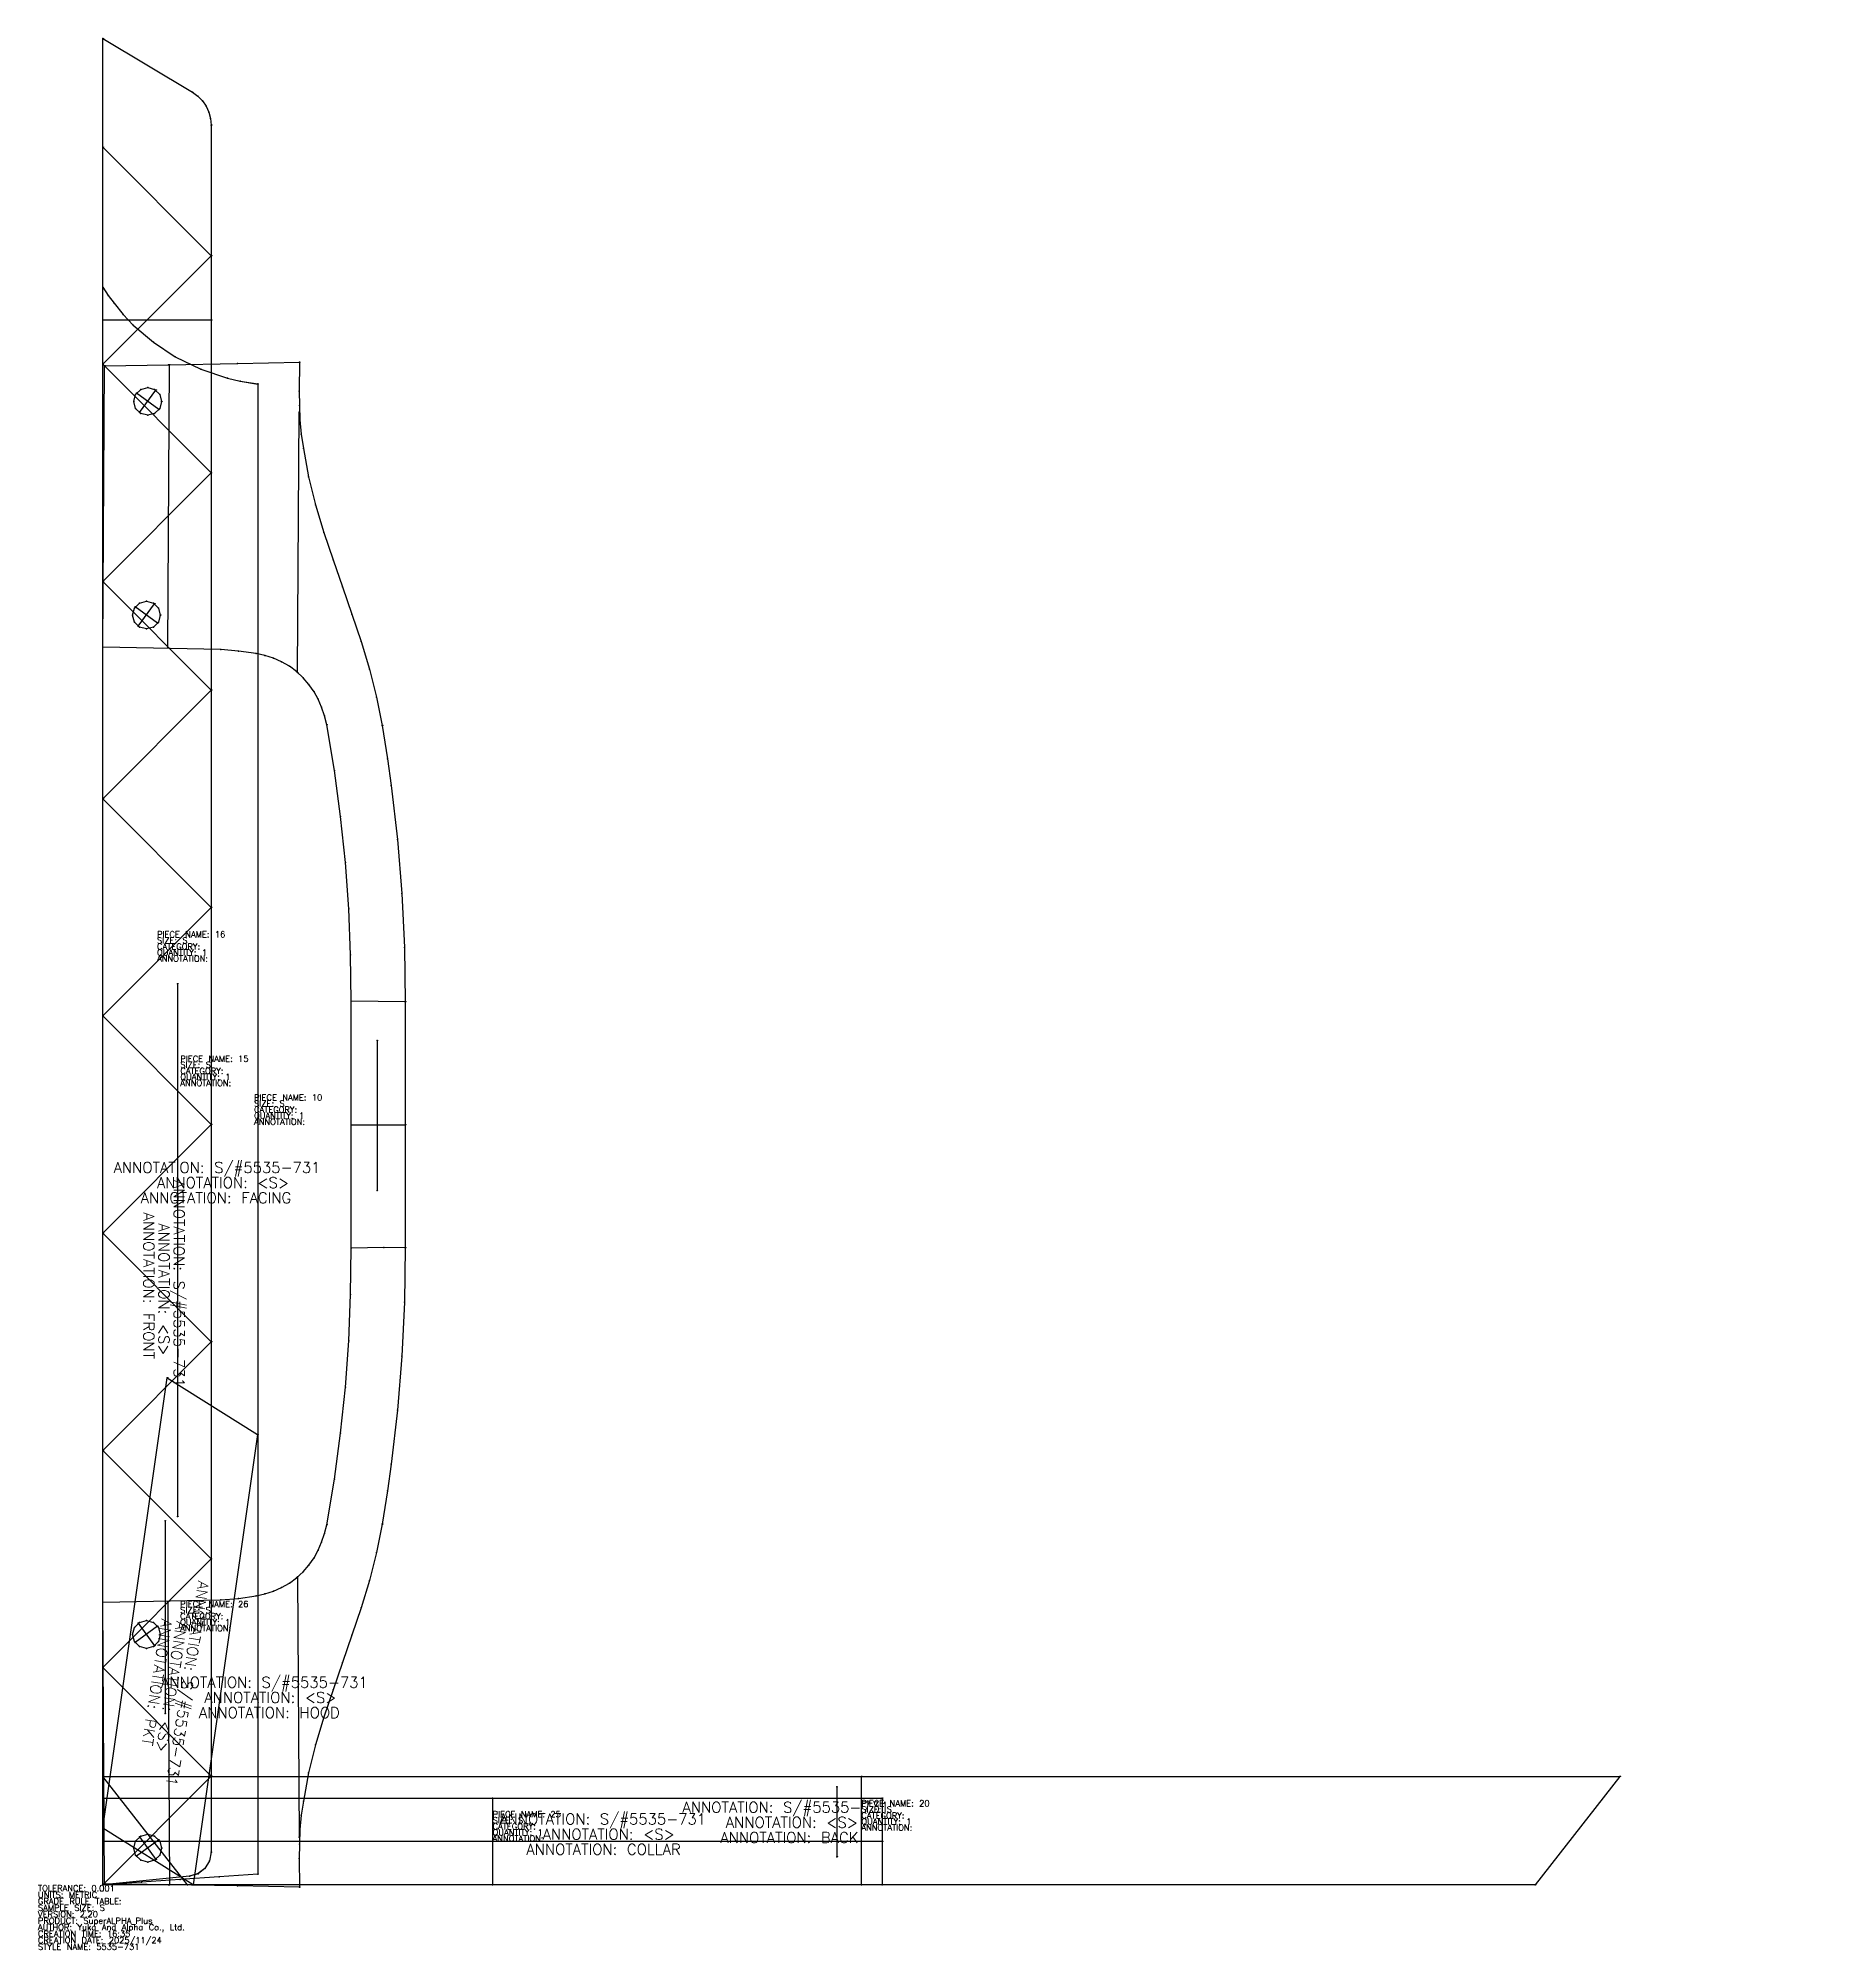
# Model space of a CAD drawing. Extents: x 0 to 830, y 0 to 883.
import ezdxf

# ---------------------------------------------------------------- set-up
doc = ezdxf.new("R2010")
doc.units = 0
for name, color, linetype in [('1', 7, 'CONTINUOUS'), ('2', 7, 'CONTINUOUS'), ('3', 2, 'CONTINUOUS'), ('5', 5, 'CONTINUOUS'), ('7', 5, 'CONTINUOUS'), ('8', 4, 'CONTINUOUS')]:
    doc.layers.add(name, color=color, linetype=linetype)
doc.styles.get("Standard").update_dxf_attribs({"font": 'txt', "bigfont": ' '})

# ---------------------------------------------------------------- blocks, each defined once
blk = doc.blocks.new('BLK_10_S')
at = {"layer": '1'}
blk.add_lwpolyline([(30.7852, 30.4498), (30, 160.4474), (84.4847, 161.5216), (92.6976, 162.1912), (100.8492, 163.3842), (104.8724, 164.303), (108.7955, 165.538), (112.5667, 167.1906), (116.133, 169.2368), (119.4322, 171.6989), (122.4512, 174.5058), (125.1913, 177.5858), (127.5784, 180.9384), (129.4499, 184.4574), (130.9731, 188.1581), (132.3237, 192.1434), (133.386, 196.2386), (136.9234, 217.3351), (139.8073, 238.5307), (142.0315, 259.8058), (143.5649, 281.1417), (144.4304, 302.515), (144.6286, 323.905), (144.6287, 380.9052), (144.6287, 437.905), (144.4305, 459.295), (143.5649, 480.6685), (142.0316, 502.0044), (139.8074, 523.2795), (136.9235, 544.4752), (133.3861, 565.5716), (132.3237, 569.6669), (130.9731, 573.6522), (129.4499, 577.3529), (127.5784, 580.8719), (125.1913, 584.2245), (122.4512, 587.3045), (119.4322, 590.1114), (116.133, 592.5735), (112.5667, 594.6198), (108.7955, 596.2723), (104.8724, 597.5073), (100.8492, 598.426), (92.6976, 599.6191), (84.4847, 600.2887), (30, 601.3629), (30.7848, 731.3612), (60.3217, 731.8033), (92.1282, 732.3471), (120.7965, 732.9611), (120.7162, 719.6486), (120.7335, 712.9962), (120.9659, 706.3565), (121.6492, 699.7379), (122.6046, 693.1467), (125.0291, 680.0587), (128.187, 667.1274), (132.0082, 654.3762), (136.2879, 641.7703), (140.6856, 629.2048), (145.0275, 616.62), (149.2217, 603.9854), (153.0781, 591.2442), (156.3498, 578.3412), (159.0543, 565.307), (161.4641, 549.929), (163.1973, 537.536), (166.059, 512.6709), (168.1156, 487.7292), (169.2983, 462.742), (169.6288, 437.7), (169.6287, 380.905), (169.6286, 324.11), (169.2982, 299.068), (168.1155, 274.081), (166.059, 249.1393), (163.1973, 224.2743), (161.4641, 211.8813), (159.0544, 196.5033), (156.3498, 183.4691), (153.0781, 170.5661), (149.2217, 157.8249), (145.0275, 145.1903), (140.6856, 132.6054), (136.2879, 120.04), (132.0082, 107.4341), (128.187, 94.6829), (125.0291, 81.7516), (122.6046, 68.6636), (121.6492, 62.0724), (120.9659, 55.4538), (120.7335, 48.8141), (120.7162, 42.1617), (120.797, 28.8492), (92.1282, 29.4632), (60.3217, 30.007), (30.7852, 30.4498)], close=True, dxfattribs=at)
at = {"layer": '2'}
for p in [(120.7965, 732.9651), (120.7965, 732.9611), (30.7848, 731.3652), (30.7848, 731.3612), (60.7885, 731.8103), (45.4991, 718.663), (54.4567, 720.0792), (57.0986, 714.8924), (57.0986, 714.8924), (46.9155, 709.7055), (55.8728, 711.1218), (120.6572, 709.8825), (44.9036, 620.0122), (53.8609, 621.4283), (46.3197, 611.055), (55.2772, 612.471), (56.5028, 616.2418), (56.5028, 616.2418), (30, 601.3669), (30, 601.3629), (59.9992, 601.1442), (84.4847, 600.2927), (84.4847, 600.2887), (119.9312, 589.682), (133.3861, 565.5756), (133.3861, 565.5716), (159.0543, 565.311), (159.0543, 565.307), (144.6287, 437.9089), (144.6287, 437.905), (144.6287, 437.901), (169.6288, 437.704), (169.6288, 437.7), (169.6288, 437.6961), (156.6924, 419.7443), (144.6287, 380.9091), (144.6287, 380.9052), (144.6287, 380.9012), (169.6285, 380.9012), (169.6287, 380.909), (169.6287, 380.905), (156.6924, 350.5212), (144.6285, 323.9011), (144.6286, 323.909), (144.6286, 323.905), (169.6286, 324.1139), (169.6286, 324.11), (169.6286, 324.1058), (133.386, 196.2425), (133.386, 196.2386), (159.0544, 196.5073), (159.0544, 196.5033), (119.9312, 172.1283), (30, 160.4514), (30, 160.4474), (59.9992, 160.666), (84.4847, 161.5256), (84.4847, 161.5216), (46.3197, 150.7553), (44.9036, 141.7981), (55.2772, 149.3393), (56.5028, 145.5685), (56.5028, 145.5685), (53.8609, 140.3819), (46.9155, 52.1048), (55.8728, 50.6885), (57.0986, 46.9179), (57.0986, 46.9179), (120.6572, 51.9278), (45.4991, 43.1473), (54.4567, 41.7311), (30.7852, 30.4538), (30.7852, 30.4538), (30.7852, 30.4498), (30.7852, 30.4498), (60.7885, 30), (120.797, 28.8531), (120.797, 28.8492)]:
    blk.add_point(p, dxfattribs=at)
at = {"layer": '3'}
for p in [(60.3217, 731.8073), (60.3217, 731.8033), (92.1282, 732.3511), (92.1282, 732.3471), (44.2736, 714.8924), (45.1328, 718.0988), (47.4799, 720.4459), (50.6861, 721.3049), (53.8924, 720.4459), (56.2395, 718.0988), (120.7162, 719.6525), (120.7162, 719.6486), (45.1328, 711.6861), (47.4799, 709.339), (50.6861, 708.4799), (53.8924, 709.339), (56.2395, 711.6861), (120.7335, 713.0002), (120.7335, 712.9962), (120.9659, 706.3605), (120.9659, 706.3565), (121.6492, 699.7418), (121.6492, 699.7379), (122.6046, 693.1506), (122.6046, 693.1467), (125.0291, 680.0627), (125.0291, 680.0587), (128.187, 667.1313), (128.187, 667.1274), (132.0082, 654.3802), (132.0082, 654.3762), (136.2879, 641.7743), (136.2879, 641.7703), (140.6856, 629.2088), (140.6856, 629.2048), (44.5369, 619.4479), (46.884, 621.7952), (50.0903, 622.6542), (53.2965, 621.7952), (55.6436, 619.4479), (43.6777, 616.2418), (44.5369, 613.0356), (46.884, 610.6883), (50.0903, 609.8292), (53.2965, 610.6883), (55.6436, 613.0356), (145.0275, 616.624), (145.0275, 616.62), (149.2217, 603.9894), (149.2217, 603.9854), (92.6976, 599.6231), (92.6976, 599.6191), (100.8492, 598.43), (100.8492, 598.426), (104.8724, 597.5113), (104.8724, 597.5073), (108.7955, 596.2762), (108.7955, 596.2723), (112.5667, 594.6237), (112.5667, 594.6198), (116.133, 592.5775), (116.133, 592.5735), (119.4322, 590.1154), (119.4322, 590.1114), (122.4512, 587.3085), (122.4512, 587.3045), (125.1913, 584.2285), (125.1913, 584.2245), (153.0781, 591.2482), (153.0781, 591.2442), (127.5784, 580.8759), (127.5784, 580.8719), (129.4499, 577.3569), (129.4499, 577.3529), (156.3498, 578.3452), (156.3498, 578.3412), (130.9731, 573.6561), (130.9731, 573.6522), (132.3237, 569.6708), (132.3237, 569.6669), (161.4641, 549.933), (161.4641, 549.929), (136.9235, 544.4792), (136.9235, 544.4752), (163.1973, 537.54), (163.1973, 537.536), (139.8074, 523.2835), (139.8074, 523.2795), (166.059, 512.6749), (166.059, 512.6709), (142.0316, 502.0084), (142.0316, 502.0044), (168.1156, 487.7332), (168.1156, 487.7292), (143.5649, 480.6725), (143.5649, 480.6685), (144.4305, 459.299), (144.4305, 459.295), (169.2983, 462.746), (169.2983, 462.742), (159.804, 324.2017), (144.4304, 302.5189), (144.4304, 302.515), (169.2982, 299.072), (169.2982, 299.068), (143.5649, 281.1456), (143.5649, 281.1417), (168.1155, 274.0849), (168.1155, 274.081), (142.0315, 259.8097), (142.0315, 259.8058), (166.059, 249.1432), (166.059, 249.1393), (139.8073, 238.5347), (139.8073, 238.5307), (163.1973, 224.2783), (163.1973, 224.2743), (136.9234, 217.339), (136.9234, 217.3351), (161.4641, 211.8852), (161.4641, 211.8813), (130.9731, 188.1621), (130.9731, 188.1581), (132.3237, 192.1474), (132.3237, 192.1434), (125.1913, 177.5897), (125.1913, 177.5858), (127.5784, 180.9424), (127.5784, 180.9384), (129.4499, 184.4614), (129.4499, 184.4574), (156.3498, 183.4731), (156.3498, 183.4691), (116.133, 169.2407), (116.133, 169.2368), (119.4322, 171.7029), (119.4322, 171.6989), (122.4512, 174.5097), (122.4512, 174.5058), (153.0781, 170.5701), (153.0781, 170.5661), (92.6976, 162.1951), (92.6976, 162.1912), (100.8492, 163.3882), (100.8492, 163.3842), (104.8724, 164.3069), (104.8724, 164.303), (108.7955, 165.542), (108.7955, 165.538), (112.5667, 167.1945), (112.5667, 167.1906), (46.884, 151.122), (50.0903, 151.981), (53.2965, 151.122), (149.2217, 157.8288), (149.2217, 157.8249), (43.6777, 145.5685), (44.5369, 148.7747), (44.5369, 142.3624), (55.6436, 148.7747), (55.6436, 142.3624), (145.0275, 145.1942), (145.0275, 145.1903), (46.884, 140.0151), (50.0903, 139.156), (53.2965, 140.0151), (140.6856, 132.6094), (140.6856, 132.6054), (136.2879, 120.0439), (136.2879, 120.04), (132.0082, 107.438), (132.0082, 107.4341), (128.187, 94.6869), (128.187, 94.6829), (125.0291, 81.7555), (125.0291, 81.7516), (121.6492, 62.0764), (121.6492, 62.0724), (122.6046, 68.6676), (122.6046, 68.6636), (50.6861, 53.3304), (120.9659, 55.4578), (120.9659, 55.4538), (44.2736, 46.9179), (45.1328, 50.1242), (47.4799, 52.4713), (53.8924, 52.4713), (56.2395, 50.1242), (120.7335, 48.8181), (120.7335, 48.8141), (45.1328, 43.7115), (47.4799, 41.3644), (50.6861, 40.5054), (53.8924, 41.3644), (56.2395, 43.7115), (120.7162, 42.1657), (120.7162, 42.1617), (60.3217, 30.011), (60.3217, 30.007), (92.1282, 29.4672), (92.1282, 29.4632)]:
    blk.add_point(p, dxfattribs=at)
at = {"layer": '5'}
blk.add_line((156.6924, 419.7443), (156.6924, 350.5212), dxfattribs=at)
at = {"layer": '7'}
blk.add_line((156.6924, 419.7443), (156.6924, 350.5212), dxfattribs=at)
at = {"layer": '8'}
for p, q in [((59.9992, 601.1442), (60.7885, 731.8103)), ((55.8728, 711.1218), (45.4991, 718.663)), ((46.9155, 709.7055), (54.4567, 720.0792)), ((119.9312, 589.682), (120.6572, 709.8825)), ((55.2772, 612.471), (44.9036, 620.0122)), ((46.3197, 611.055), (53.8609, 621.4283)), ((169.6288, 437.6961), (144.6287, 437.901)), ((144.6287, 380.9012), (169.6285, 380.9012)), ((119.9312, 172.1283), (120.6572, 51.9278)), ((59.9992, 160.666), (60.7885, 30)), ((46.3197, 150.7553), (53.8609, 140.3819)), ((55.2772, 149.3393), (44.9036, 141.7981)), ((55.8728, 50.6885), (45.4991, 43.1473)), ((46.9155, 52.1048), (54.4567, 41.7311))]:
    blk.add_line(p, q, dxfattribs=at)
for points in [[(30.7852, 30.4538), (30, 160.4514), (84.4847, 161.5256), (92.6976, 162.1951), (100.8492, 163.3882), (104.8724, 164.3069), (108.7955, 165.542), (112.5667, 167.1945), (116.133, 169.2407), (119.4322, 171.7029), (122.4512, 174.5097), (125.1913, 177.5897), (127.5784, 180.9424), (129.4499, 184.4614), (130.9731, 188.1621), (132.3237, 192.1474), (133.386, 196.2425), (136.9234, 217.339), (139.8073, 238.5347), (142.0315, 259.8097), (143.5649, 281.1456), (144.4304, 302.5189), (144.6286, 323.909), (144.6287, 380.9091), (144.6287, 437.9089), (144.4305, 459.299), (143.5649, 480.6725), (142.0316, 502.0084), (139.8074, 523.2835), (136.9235, 544.4792), (133.3861, 565.5756), (132.3237, 569.6708), (130.9731, 573.6561), (129.4499, 577.3569), (127.5784, 580.8759), (125.1913, 584.2285), (122.4512, 587.3085), (119.4322, 590.1154), (116.133, 592.5775), (112.5667, 594.6237), (108.7955, 596.2762), (104.8724, 597.5113), (100.8492, 598.43), (92.6976, 599.6231), (84.4847, 600.2927), (30, 601.3669), (30.7848, 731.3652), (60.3217, 731.8073), (92.1282, 732.3511), (120.7965, 732.9651), (120.7162, 719.6525), (120.7335, 713.0002), (120.9659, 706.3605), (121.6492, 699.7418), (122.6046, 693.1506), (125.0291, 680.0627), (128.187, 667.1313), (132.0082, 654.3802), (136.2879, 641.7743), (140.6856, 629.2088), (145.0275, 616.624), (149.2217, 603.9894), (153.0781, 591.2482), (156.3498, 578.3452), (159.0543, 565.311), (161.4641, 549.933), (163.1973, 537.54), (166.059, 512.6749), (168.1156, 487.7332), (169.2983, 462.746), (169.6288, 437.704), (169.6287, 380.909), (169.6286, 324.1139), (169.2982, 299.072), (168.1155, 274.0849), (166.059, 249.1432), (163.1973, 224.2783), (161.4641, 211.8852), (159.0544, 196.5073), (156.3498, 183.4731), (153.0781, 170.5701), (149.2217, 157.8288), (145.0275, 145.1942), (140.6856, 132.6094), (136.2879, 120.0439), (132.0082, 107.438), (128.187, 94.6869), (125.0291, 81.7555), (122.6046, 68.6676), (121.6492, 62.0764), (120.9659, 55.4578), (120.7335, 48.8181), (120.7162, 42.1657), (120.797, 28.8531), (92.1282, 29.4672), (60.3217, 30.011), (30.7852, 30.4538)], [(57.0986, 714.8924), (56.2395, 711.6861), (53.8924, 709.339), (50.6861, 708.4799), (47.4799, 709.339), (45.1328, 711.6861), (44.2736, 714.8924), (45.1328, 718.0988), (47.4799, 720.4459), (50.6861, 721.3049), (53.8924, 720.4459), (56.2395, 718.0988), (57.0986, 714.8924)], [(56.5028, 616.2418), (55.6436, 613.0356), (53.2965, 610.6883), (50.0903, 609.8292), (46.884, 610.6883), (44.5369, 613.0356), (43.6777, 616.2418), (44.5369, 619.4479), (46.884, 621.7952), (50.0903, 622.6542), (53.2965, 621.7952), (55.6436, 619.4479), (56.5028, 616.2418)], [(56.5028, 145.5685), (55.6436, 142.3624), (53.2965, 140.0151), (50.0903, 139.156), (46.884, 140.0151), (44.5369, 142.3624), (43.6777, 145.5685), (44.5369, 148.7747), (46.884, 151.122), (50.0903, 151.981), (53.2965, 151.122), (55.6436, 148.7747), (56.5028, 145.5685)], [(57.0986, 46.9179), (56.2395, 43.7115), (53.8924, 41.3644), (50.6861, 40.5054), (47.4799, 41.3644), (45.1328, 43.7115), (44.2736, 46.9179), (45.1328, 50.1242), (47.4799, 52.4713), (50.6861, 53.3304), (53.8924, 52.4713), (56.2395, 50.1242), (57.0986, 46.9179)]]:
    blk.add_lwpolyline(points, close=True, dxfattribs=at)
blk.add_lwpolyline([(169.6286, 324.1058), (159.804, 324.2017), (144.6285, 323.9011)], dxfattribs=at)
at = {"layer": '1'}
for s, height, p in [('SIZE: S', 2.8, (99.8143, 389.3051)), ('CATEGORY: ', 2.8, (99.8143, 386.5051)), ('PIECE NAME: 10', 2.8, (99.8143, 392.1051)), ('ANNOTATION: ', 2.8, (99.8143, 380.9052)), ('QUANTITY: 1', 2.8, (99.8143, 383.7051)), ('ANNOTATION: S/#5535-731', 5, (56.8256, 120.9813)), ('ANNOTATION: <S>', 5, (76.8256, 113.9813)), ('ANNOTATION: HOOD', 5, (74.3256, 106.9814))]:
    blk.add_text(s, height=height, dxfattribs=at).set_placement(p)
at = {"layer": '2'}
for s, p in [('# 303', (120.7965, 732.9651)), ('# 285', (120.7965, 732.9611)), ('# 302', (30.7848, 731.3652)), ('# 284', (30.7848, 731.3612)), ('# 313', (60.7885, 731.8103)), ('# 343', (45.4991, 718.663)), ('# 341', (54.4567, 720.0792)), ('# 339', (57.0986, 714.8924)), ('# 340', (46.9155, 709.7055)), ('# 342', (55.8728, 711.1218)), ('# 345', (120.6572, 709.8825)), ('# 338', (44.9036, 620.0122)), ('# 336', (53.8609, 621.4283)), ('# 335', (46.3197, 611.055)), ('# 337', (55.2772, 612.471)), ('# 334', (56.5028, 616.2418)), ('# 301', (30, 601.3669)), ('# 283', (30, 601.3629)), ('# 312', (59.9992, 601.1442)), ('# 300', (84.4847, 600.2927)), ('# 282', (84.4847, 600.2887)), ('# 344', (119.9312, 589.682)), ('# 299', (133.3861, 565.5756)), ('# 281', (133.3861, 565.5716)), ('# 304', (159.0543, 565.311)), ('# 286', (159.0543, 565.307)), ('# 298', (144.6287, 437.9089)), ('# 280', (144.6287, 437.905)), ('# 331', (144.6287, 437.901)), ('# 305', (169.6288, 437.704)), ('# 287', (169.6288, 437.7)), ('# 330', (169.6288, 437.6961)), ('# 310', (156.6924, 419.7443)), ('# 297', (144.6287, 380.9091)), ('# 279', (144.6287, 380.9052)), ('# 314', (144.6287, 380.9012)), ('# 315', (169.6285, 380.9012)), ('# 306', (169.6287, 380.909)), ('# 288', (169.6287, 380.905)), ('# 311', (156.6924, 350.5212)), ('# 333', (144.6285, 323.9011)), ('# 296', (144.6286, 323.909)), ('# 278', (144.6286, 323.905)), ('# 307', (169.6286, 324.1139)), ('# 289', (169.6286, 324.11)), ('# 332', (169.6286, 324.1058)), ('# 295', (133.386, 196.2425)), ('# 277', (133.386, 196.2386)), ('# 308', (159.0544, 196.5073)), ('# 290', (159.0544, 196.5033)), ('# 328', (119.9312, 172.1283)), ('# 293', (30, 160.4514)), ('# 275', (30, 160.4474)), ('# 316', (59.9992, 160.666)), ('# 294', (84.4847, 161.5256)), ('# 276', (84.4847, 161.5216)), ('# 319', (46.3197, 150.7553)), ('# 322', (44.9036, 141.7981)), ('# 321', (55.2772, 149.3393)), ('# 318', (56.5028, 145.5685)), ('# 320', (53.8609, 140.3819)), ('# 324', (46.9155, 52.1048)), ('# 326', (55.8728, 50.6885)), ('# 323', (57.0986, 46.9179)), ('# 329', (120.6572, 51.9278)), ('# 327', (45.4991, 43.1473)), ('# 325', (54.4567, 41.7311)), ('# 292', (30.7852, 30.4538)), ('# 274', (30.7852, 30.4498)), ('# 317', (60.7885, 30)), ('# 309', (120.797, 28.8531)), ('# 291', (120.797, 28.8492))]:
    blk.add_text(s, height=0.1, dxfattribs=at).set_placement(p)
blk = doc.blocks.new('BLK_15_S')
at = {"layer": '1'}
blk.add_lwpolyline([(30.0006, 30.0002), (30.0009, 767.5753), (32.4397, 763.7996), (35.1277, 760.2106), (39.357, 754.9421), (44.0178, 750.101), (53.3301, 742.2459), (63.3908, 735.4759), (75.1755, 729.7718), (87.5793, 725.5742), (93.4244, 724.1793), (101.5009, 722.9282), (101.5009, 34.9452), (83.6308, 33.6342), (65.7574, 32.3724), (47.8804, 31.1604), (30.0006, 30.0002)], close=True, dxfattribs=at)
at = {"layer": '2'}
for p in [(30.0009, 767.5793), (30.0009, 767.5753), (101.5009, 722.9321), (101.5009, 722.9282), (64.4882, 445.9634), (64.4882, 200.1186), (30.0006, 30.0041), (30.0006, 30.0041), (30.0006, 30.0002), (30.0006, 30.0002), (101.5009, 34.9492), (101.5009, 34.9452)]:
    blk.add_point(p, dxfattribs=at)
at = {"layer": '3'}
for p in [(32.4397, 763.8035), (32.4397, 763.7996), (35.1277, 760.2145), (35.1277, 760.2106), (39.357, 754.9461), (39.357, 754.9421), (44.0178, 750.105), (44.0178, 750.101), (53.3301, 742.2499), (53.3301, 742.2459), (63.3908, 735.4799), (63.3908, 735.4759), (75.1755, 729.7758), (75.1755, 729.7718), (87.5793, 725.5781), (87.5793, 725.5742), (93.4244, 724.1833), (93.4244, 724.1793), (47.8804, 31.1644), (47.8804, 31.1604), (65.7574, 32.3764), (65.7574, 32.3724), (83.6308, 33.6382), (83.6308, 33.6342)]:
    blk.add_point(p, dxfattribs=at)
at = {"layer": '5'}
blk.add_line((64.4882, 445.9634), (64.4882, 200.1186), dxfattribs=at)
at = {"layer": '7'}
blk.add_line((64.4882, 445.9634), (64.4882, 200.1186), dxfattribs=at)
at = {"layer": '8'}
blk.add_lwpolyline([(30.0006, 30.0041), (30.0009, 767.5793), (32.4397, 763.8035), (35.1277, 760.2145), (39.357, 754.9461), (44.0178, 750.105), (53.3301, 742.2499), (63.3908, 735.4799), (75.1755, 729.7758), (87.5793, 725.5781), (93.4244, 724.1833), (101.5009, 722.9321), (101.5009, 34.9492), (83.6308, 33.6382), (65.7574, 32.3764), (47.8804, 31.1644), (30.0006, 30.0041)], close=True, dxfattribs=at)
at = {"layer": '1'}
for s, height, p in [('SIZE: S', 2.8, (65.7504, 407.1878)), ('CATEGORY: ', 2.8, (65.7504, 404.3878)), ('PIECE NAME: 15', 2.8, (65.7504, 409.9879)), ('ANNOTATION: ', 2.8, (65.7504, 398.7878)), ('QUANTITY: 1', 2.8, (65.7504, 401.5878)), ('ANNOTATION: S/#5535-731', 5, (34.9333, 358.6812)), ('ANNOTATION: <S>', 5, (54.9333, 351.6811)), ('ANNOTATION: FACING', 5, (47.4333, 344.6811))]:
    blk.add_text(s, height=height, dxfattribs=at).set_placement(p)
at = {"layer": '2'}
for s, p in [('# 443', (30.0009, 767.5793)), ('# 439', (30.0009, 767.5753)), ('# 444', (101.5009, 722.9321)), ('# 440', (101.5009, 722.9282)), ('# 446', (64.4882, 445.9634)), ('# 447', (64.4882, 200.1186)), ('# 442', (30.0006, 30.0041)), ('# 438', (30.0006, 30.0002)), ('# 445', (101.5009, 34.9492)), ('# 441', (101.5009, 34.9452))]:
    blk.add_text(s, height=0.1, dxfattribs=at).set_placement(p)
blk = doc.blocks.new('BLK_16_S')
at = {"layer": '1'}
blk.add_lwpolyline([(30, 30), (30, 752.45), (30, 882.45), (71.425, 857.595), (73.8795, 855.8194), (75.9944, 853.6505), (77.7075, 851.152), (78.9685, 848.3976), (79.7403, 845.4681), (80, 842.45), (80, 752.45), (80, 45), (79.261, 41.0271), (77.1431, 37.5855), (73.9293, 35.1356), (70.0496, 34.005), (30, 30)], close=True, dxfattribs=at)
at = {"layer": '2'}
for p in [(30, 882.454), (30, 882.45), (71.425, 857.5989), (71.425, 857.595), (80, 842.4539), (80, 842.45), (30, 832.3059), (80, 782.1658), (80, 782.1618), (30, 752.454), (30, 752.45), (30, 752.446), (80, 752.454), (80, 752.45), (80, 752.446), (30, 732.0216), (30, 732.0176), (80, 681.8775), (80, 681.8735), (30, 631.7334), (30, 631.7294), (80, 581.5893), (80, 581.5853), (30, 531.4452), (30, 531.4412), (80, 481.3011), (80, 481.2971), (30, 431.157), (30, 431.153), (80, 381.0128), (80, 381.0088), (30, 330.8687), (30, 330.8647), (80, 280.7246), (80, 280.7206), (30, 230.5805), (30, 230.5765), (80, 180.4364), (80, 180.4324), (30, 130.2922), (30, 130.2882), (80, 80.1481), (80, 80.1441), (80, 45.004), (80, 45), (30, 30.004), (30, 30.004), (30, 30), (30, 30), (30, 29.996), (70.0496, 34.009), (70.0496, 34.005)]:
    blk.add_point(p, dxfattribs=at)
at = {"layer": '3'}
for p in [(73.8795, 855.8234), (73.8795, 855.8194), (75.9944, 853.6545), (75.9944, 853.6505), (77.7075, 851.156), (77.7075, 851.152), (78.9685, 848.4016), (78.9685, 848.3976), (79.7403, 845.4721), (79.7403, 845.4681), (77.1431, 37.5895), (77.1431, 37.5855), (79.261, 41.0311), (79.261, 41.0271), (73.9293, 35.1396), (73.9293, 35.1356)]:
    blk.add_point(p, dxfattribs=at)
at = {"layer": '8'}
for p, q in [((80, 782.1618), (30, 832.3059)), ((80, 782.1658), (30, 732.0176)), ((80, 752.446), (30, 752.446)), ((80, 681.8775), (30, 732.0216)), ((80, 681.8735), (30, 631.7294)), ((80, 581.5853), (30, 631.7334)), ((80, 581.5893), (30, 531.4452)), ((80, 481.3011), (30, 531.4412)), ((80, 481.2971), (30, 431.153)), ((80, 381.0088), (30, 431.157)), ((80, 381.0128), (30, 330.8647)), ((80, 280.7246), (30, 330.8687)), ((80, 280.7206), (30, 230.5805)), ((80, 180.4324), (30, 230.5765)), ((80, 180.4364), (30, 130.2882)), ((80, 80.1481), (30, 130.2922)), ((80, 80.1441), (30, 29.996))]:
    blk.add_line(p, q, dxfattribs=at)
blk.add_lwpolyline([(30, 30.004), (30, 752.454), (30, 882.454), (71.425, 857.5989), (73.8795, 855.8234), (75.9944, 853.6545), (77.7075, 851.156), (78.9685, 848.4016), (79.7403, 845.4721), (80, 842.4539), (80, 752.454), (80, 45.004), (79.261, 41.0311), (77.1431, 37.5895), (73.9293, 35.1396), (70.0496, 34.009), (30, 30.004)], close=True, dxfattribs=at)
at = {"layer": '1'}
for s, p in [('PIECE NAME: 16', (55, 467.425)), ('ANNOTATION: ', (55, 456.225)), ('SIZE: S', (55, 464.625)), ('CATEGORY: ', (55, 461.825)), ('QUANTITY: 1', (55, 459.025))]:
    blk.add_text(s, height=2.8, dxfattribs=at).set_placement(p)
for s, p in [('ANNOTATION: S/#5535-731', (62.6913, 355.4099)), ('ANNOTATION: FRONT', (48.6914, 340.4099)), ('ANNOTATION: <S>', (55.6914, 335.4099))]:
    blk.add_text(s, height=5, rotation=270, dxfattribs=at).set_placement(p)
at = {"layer": '2'}
for s, p in [('# 458', (30, 882.454)), ('# 450', (30, 882.45)), ('# 459', (71.425, 857.5989)), ('# 451', (71.425, 857.595)), ('# 460', (80, 842.4539)), ('# 452', (80, 842.45)), ('# 467', (30, 832.3059)), ('# 468', (80, 782.1658)), ('# 466', (80, 782.1618)), ('# 457', (30, 752.454)), ('# 449', (30, 752.45)), ('# 465', (30, 752.446)), ('# 461', (80, 752.454)), ('# 453', (80, 752.45)), ('# 464', (80, 752.446)), ('# 473', (30, 732.0216)), ('# 469', (30, 732.0176)), ('# 472', (80, 681.8775)), ('# 470', (80, 681.8735)), ('# 479', (30, 631.7334)), ('# 471', (30, 631.7294)), ('# 480', (80, 581.5893)), ('# 478', (80, 581.5853)), ('# 481', (30, 531.4452)), ('# 477', (30, 531.4412)), ('# 476', (80, 481.3011)), ('# 474', (80, 481.2971)), ('# 487', (30, 431.157)), ('# 475', (30, 431.153)), ('# 488', (80, 381.0128)), ('# 486', (80, 381.0088)), ('# 493', (30, 330.8687)), ('# 489', (30, 330.8647)), ('# 492', (80, 280.7246)), ('# 490', (80, 280.7206)), ('# 491', (30, 230.5805)), ('# 483', (30, 230.5765)), ('# 484', (80, 180.4364)), ('# 482', (80, 180.4324)), ('# 497', (30, 130.2922)), ('# 485', (30, 130.2882)), ('# 496', (80, 80.1481)), ('# 494', (80, 80.1441)), ('# 462', (80, 45.004)), ('# 454', (80, 45)), ('# 456', (30, 30.004)), ('# 448', (30, 30)), ('# 495', (30, 29.996)), ('# 463', (70.0496, 34.009)), ('# 455', (70.0496, 34.005))]:
    blk.add_text(s, height=0.1, dxfattribs=at).set_placement(p)
blk = doc.blocks.new('BLK_20_S')
at = {"layer": '1'}
blk.add_lwpolyline([(69.1151, 30.0011), (30, 80.0017), (380.3311, 80.0017), (730.6598, 79.9988), (691.5479, 30.0017), (380.3311, 30.0017), (69.1151, 30.0011)], close=True, dxfattribs=at)
at = {"layer": '2'}
for p in [(30, 80.0056), (30, 80.0017), (380.3311, 80.0056), (380.3311, 80.0017), (380.3311, 79.9977), (730.6598, 80.0027), (730.6598, 79.9988), (368.9816, 75.1599), (368.9816, 42.9671), (69.1151, 30.005), (69.1151, 30.005), (69.1151, 30.0011), (69.1151, 30.0011), (380.3311, 30.0056), (380.3311, 30.0017), (380.3311, 29.9977), (691.5479, 30.0056), (691.5479, 30.0017)]:
    blk.add_point(p, dxfattribs=at)
at = {"layer": '5'}
blk.add_line((368.9816, 75.1599), (368.9816, 42.9671), dxfattribs=at)
at = {"layer": '7'}
blk.add_line((368.9816, 75.1599), (368.9816, 42.9671), dxfattribs=at)
at = {"layer": '8'}
blk.add_line((380.3311, 29.9977), (380.3311, 79.9977), dxfattribs=at)
blk.add_lwpolyline([(69.1151, 30.005), (30, 80.0056), (380.3311, 80.0056), (730.6598, 80.0027), (691.5479, 30.0056), (380.3311, 30.0056), (69.1151, 30.005)], close=True, dxfattribs=at)
at = {"layer": '1'}
for s, height, p in [('ANNOTATION: S/#5535-731', 5, (297.7095, 63.3064)), ('SIZE: S', 2.8, (380.3311, 63.4007)), ('CATEGORY: ', 2.8, (380.3311, 60.6007)), ('PIECE NAME: 20', 2.8, (380.3311, 66.2007)), ('ANNOTATION: BACK', 5, (315.2095, 49.3065)), ('ANNOTATION: <S>', 5, (317.7095, 56.3065)), ('ANNOTATION: ', 2.8, (380.3311, 55.0008)), ('QUANTITY: 1', 2.8, (380.3311, 57.8008))]:
    blk.add_text(s, height=height, dxfattribs=at).set_placement(p)
at = {"layer": '2'}
for s, p in [('# 563', (30, 80.0056)), ('# 557', (30, 80.0017)), ('# 564', (380.3311, 80.0056)), ('# 558', (380.3311, 80.0017)), ('# 571', (380.3311, 79.9977)), ('# 565', (730.6598, 80.0027)), ('# 559', (730.6598, 79.9988)), ('# 568', (368.9816, 75.1599)), ('# 569', (368.9816, 42.9671)), ('# 562', (69.1151, 30.005)), ('# 556', (69.1151, 30.0011)), ('# 567', (380.3311, 30.0056)), ('# 561', (380.3311, 30.0017)), ('# 570', (380.3311, 29.9977)), ('# 566', (691.5479, 30.0056)), ('# 560', (691.5479, 30.0017))]:
    blk.add_text(s, height=0.1, dxfattribs=at).set_placement(p)
blk = doc.blocks.new('BLK_25_S')
at = {"layer": '1'}
blk.add_lwpolyline([(30, 30), (30, 70), (210, 70), (390, 70), (390, 30), (210, 30), (30, 30)], close=True, dxfattribs=at)
at = {"layer": '2'}
for p in [(30, 70.004), (30, 70), (210, 70.004), (210, 70), (210, 69.996), (390, 70.004), (390, 70), (30, 50), (210, 50.004), (210, 50), (390, 50), (30, 30.004), (30, 30.004), (30, 30), (30, 30), (210, 30.004), (210, 30), (210, 29.996), (390, 30.004), (390, 30)]:
    blk.add_point(p, dxfattribs=at)
at = {"layer": '8'}
for p, q in [((210, 69.996), (210, 29.996)), ((210, 50), (30, 50)), ((390, 50), (210, 50.004))]:
    blk.add_line(p, q, dxfattribs=at)
blk.add_lwpolyline([(30, 30.004), (30, 70.004), (210, 70.004), (390, 70.004), (390, 30.004), (210, 30.004), (30, 30.004)], close=True, dxfattribs=at)
at = {"layer": '1'}
for s, height, p in [('PIECE NAME: 25', 2.8, (210, 61.2)), ('ANNOTATION: S/#5535-731', 5, (213.0934, 57.8555)), ('SIZE: S', 2.8, (210, 58.4)), ('CATEGORY: ', 2.8, (210, 55.6)), ('QUANTITY: 1', 2.8, (210, 52.8)), ('ANNOTATION: <S>', 5, (233.0934, 50.8555)), ('ANNOTATION: ', 2.8, (210, 50)), ('ANNOTATION: COLLAR', 5, (225.5934, 43.8555))]:
    blk.add_text(s, height=height, dxfattribs=at).set_placement(p)
at = {"layer": '2'}
for s, p in [('# 651', (30, 70.004)), ('# 645', (30, 70)), ('# 652', (210, 70.004)), ('# 646', (210, 70)), ('# 658', (210, 69.996)), ('# 653', (390, 70.004)), ('# 647', (390, 70)), ('# 657', (30, 50)), ('# 661', (210, 50.004)), ('# 656', (210, 50)), ('# 660', (390, 50)), ('# 650', (30, 30.004)), ('# 644', (30, 30)), ('# 655', (210, 30.004)), ('# 649', (210, 30)), ('# 659', (210, 29.996)), ('# 654', (390, 30.004)), ('# 648', (390, 30))]:
    blk.add_text(s, height=0.1, dxfattribs=at).set_placement(p)
blk = doc.blocks.new('BLK_26_S')
at = {"layer": '1'}
blk.add_lwpolyline([(30, 56.163), (59.6985, 264.0523), (101.4178, 237.8894), (71.7194, 30), (30, 56.163)], close=True, dxfattribs=at)
at = {"layer": '2'}
for p in [(59.6985, 264.0562), (59.6985, 264.0523), (101.4178, 237.8934), (101.4178, 237.8894), (58.7177, 198.0896), (58.7177, 109.0779), (30, 56.167), (30, 56.167), (30, 56.163), (30, 56.163), (71.7194, 30.004), (71.7194, 30)]:
    blk.add_point(p, dxfattribs=at)
at = {"layer": '5'}
blk.add_line((58.7177, 198.0896), (58.7177, 109.0779), dxfattribs=at)
at = {"layer": '7'}
blk.add_line((58.7177, 198.0896), (58.7177, 109.0779), dxfattribs=at)
at = {"layer": '8'}
blk.add_lwpolyline([(30, 56.167), (59.6985, 264.0562), (101.4178, 237.8934), (71.7194, 30.004), (30, 56.167)], close=True, dxfattribs=at)
at = {"layer": '1'}
for s, p in [('ANNOTATION: S/#5535-731', (74.0598, 170.5231)), ('ANNOTATION: PKT', (57.1036, 152.9593)), ('ANNOTATION: <S>', (64.0173, 151.8643))]:
    blk.add_text(s, height=5, rotation=261.0006, dxfattribs=at).set_placement(p)
for s, p in [('PIECE NAME: 26', (65.7089, 158.226)), ('SIZE: S', (65.7089, 155.426)), ('CATEGORY: ', (65.7089, 152.626)), ('QUANTITY: 1', (65.7089, 149.826)), ('ANNOTATION: ', (65.7089, 147.0261))]:
    blk.add_text(s, height=2.8, dxfattribs=at).set_placement(p)
at = {"layer": '2'}
for s, p in [('# 667', (59.6985, 264.0562)), ('# 663', (59.6985, 264.0523)), ('# 668', (101.4178, 237.8934)), ('# 664', (101.4178, 237.8894)), ('# 670', (58.7177, 198.0896)), ('# 671', (58.7177, 109.0779)), ('# 666', (30, 56.167)), ('# 662', (30, 56.163)), ('# 669', (71.7194, 30.004)), ('# 665', (71.7194, 30))]:
    blk.add_text(s, height=0.1, dxfattribs=at).set_placement(p)

msp = doc.modelspace()

# ---------------------------------------------------------------- block references
at = {"layer": '1'}
for name in ['BLK_16_S', 'BLK_15_S', 'BLK_10_S', 'BLK_26_S', 'BLK_20_S', 'BLK_25_S']:
    msp.add_blockref(name, (0, 0), dxfattribs=at)

# ---------------------------------------------------------------- texts
for s, p in [('TOLERANCE: 0.001', (0, 27.0003)), ('UNITS: METRIC', (0, 24.0002)), ('VERSION: 2.20', (0, 15.0002)), ('GRADE RULE TABLE:', (0, 21.0002)), ('SAMPLE SIZE: S', (0, 18.0002)), ('AUTHOR: Yuka And Alpha Co., Ltd.', (0, 9.0001)), ('PRODUCT: SuperALPHA_Plus', (0, 12.0001)), ('CREATION TIME: 16:35', (0, 6.0001)), ('CREATION DATE: 2025/11/24', (0, 3)), ('STYLE NAME: 5535-731', (0, 0))]:
    msp.add_text(s, height=2.8, dxfattribs=at).set_placement(p)

doc.saveas('drawing.dxf')
